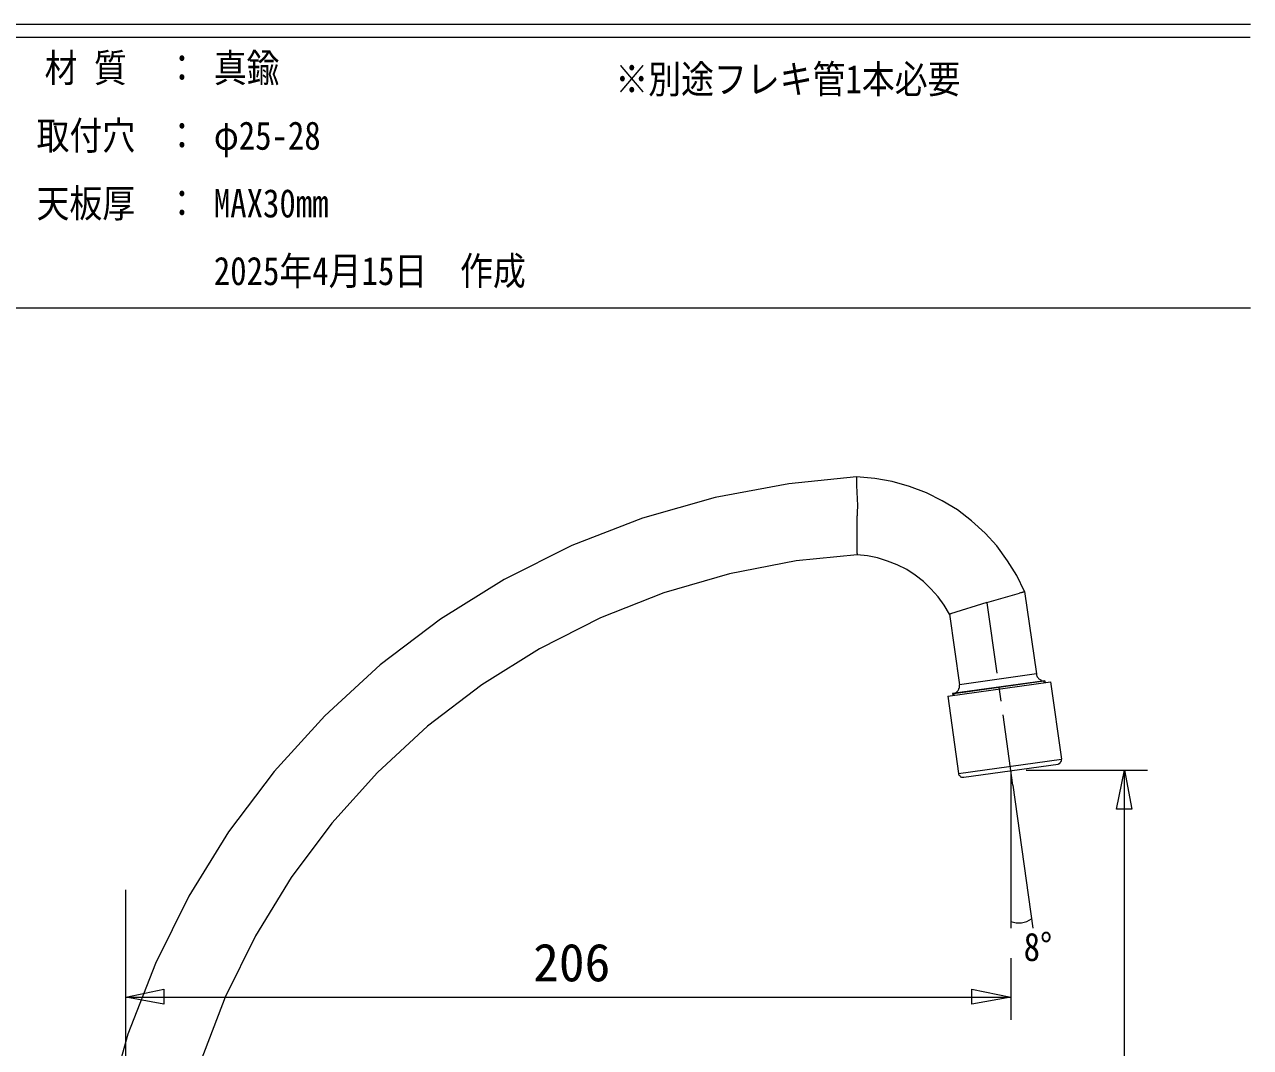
# Model space of a CAD drawing. Units: millimetres, scale not verified. Extents: x -300 to 302, y -412 to 405.
# Drawn here: x 16.3 to 301.5, y 145.9 to 384 of the extents above; entities that cross this region are included whole.
import ezdxf
from ezdxf.enums import TextEntityAlignment as Align

# ---------------------------------------------------------------- set-up
doc = ezdxf.new("R2010")
doc.units = ezdxf.units.MM
doc.header["$LTSCALE"] = 3
doc.layers.add('0-0', color=7, linetype='Continuous', lineweight=18)
doc.layers.add('F-0', color=7, linetype='Continuous', lineweight=15)
doc.styles.add('ＭＳ ゴシック', font='')
doc.styles.get('ＭＳ ゴシック').set_extended_font_data('MS Gothic')

msp = doc.modelspace()

# ---------------------------------------------------------------- linework, layer by layer
at = {"layer": '0-0'}
for p, q in [((194.094, 277.148), (176.949, 273.948)), ((209.894, 278.735), (194.094, 277.148)), ((176.949, 273.948), (160.032, 269.147)), ((160.032, 269.147), (143.649, 262.747)), ((210.047, 260.904), (210.047, 269.667)), ((143.649, 262.747), (127.876, 254.822)), ((210.046, 260.6), (195.845, 259.234)), ((210.046, 260.904), (210.046, 260.6)), ((195.845, 259.234), (180.3, 256.186)), ((127.876, 254.822), (113.017, 245.602)), ((180.3, 256.186), (165.06, 251.767)), ((165.06, 251.767), (150.278, 245.899)), ((240.222, 249.474), (247.766, 251.684)), ((248.985, 252.065), (251.728, 232.863)), ((240.222, 249.474), (231.764, 246.884)), ((242.585, 233.015), (240.299, 249.398)), ((113.017, 245.602), (98.996, 235.01)), ((150.278, 245.899), (136.104, 238.736)), ((231.535, 246.807), (233.821, 230.348)), ((136.104, 238.736), (122.693, 230.354)), ((98.996, 235.01), (86.118, 223.123)), ((253.709, 231.263), (232.221, 228.291)), ((232.526, 228.291), (253.481, 231.263)), ((251.728, 232.863), (233.821, 230.348)), ((253.557, 230.805), (253.481, 231.263)), ((253.709, 231.263), (253.785, 230.805)), ((122.693, 230.354), (110.044, 220.677)), ((231.078, 227.681), (255.005, 231.034)), ((232.221, 228.291), (232.297, 227.834)), ((232.602, 227.91), (232.526, 228.291)), ((243.499, 226.538), (243.042, 229.815)), ((255.005, 231.034), (257.596, 213.051)), ((231.078, 227.681), (233.592, 209.698)), ((86.118, 223.123), (74.307, 210.169)), ((246.242, 206.955), (243.956, 223.338)), ((110.044, 220.677), (98.385, 209.933)), ((233.592, 209.698), (257.595, 213.051)), ((234.812, 208.86), (256.757, 211.908)), ((74.307, 210.169), (63.716, 196.148)), ((98.385, 209.933), (87.794, 198.122)), ((249.366, 210.46), (277.56, 210.46)), ((272.226, -17.541), (272.226, 210.46)), ((87.794, 198.122), (78.269, 185.473)), ((63.716, 196.148), (54.495, 181.136)), ((78.269, 185.473), (70.039, 171.909)), ((39.79, 115.809), (39.79, 182.637)), ((54.495, 181.136), (46.723, 165.439)), ((70.039, 171.909), (62.952, 157.66)), ((245.785, 166.685), (245.785, 152.327)), ((46.723, 165.439), (40.322, 149.056)), ((39.79, 157.661), (245.785, 157.661)), ((62.952, 157.66), (57.314, 142.801)), ((40.322, 149.056), (35.522, 132.14))]:
    msp.add_line(p, q, dxfattribs=at)
at = {"layer": '0-0', "lineweight": 15}
for p, q in [((245.764, 210.381), (245.764, 187.094)), ((246.242, 206.955), (250.919, 173.681)), ((245.764, 187.094), (245.764, 173.681))]:
    msp.add_line(p, q, dxfattribs=at)
at = {"layer": '0-0'}
for points in [[(248.984, 252.065), (247.155, 255.799), (245.022, 259.228), (242.507, 262.657), (239.764, 265.629), (236.64, 268.524), (233.363, 271.039), (229.782, 273.173), (226.124, 275.001), (222.162, 276.525), (218.123, 277.668), (214.161, 278.354), (209.894, 278.735)], [(209.894, 278.735), (209.894, 278.583), (209.894, 277.668), (209.894, 277.44), (209.894, 276.754), (209.948, 275.161), (210.02, 273.625), (210.066, 272.072), (210.046, 270.429), (210.046, 269.667)], [(225.44, 254.351), (223.535, 255.875), (221.553, 257.171), (219.344, 258.237), (217.058, 259.152), (214.772, 259.914), (212.409, 260.371), (210.047, 260.6)], [(231.534, 246.807), (230.239, 248.865), (228.867, 250.846), (227.191, 252.675), (225.438, 254.351)], [(248.984, 252.065), (248.908, 252.065), (248.756, 251.913), (248.603, 251.913), (248.527, 251.837), (248.298, 251.837), (248.146, 251.76), (247.994, 251.76), (247.765, 251.684)], [(231.763, 246.884), (231.763, 246.807), (231.534, 246.807)], [(251.729, 232.863), (251.729, 232.634), (251.729, 232.558), (251.805, 232.406), (251.881, 232.177), (251.957, 232.101), (252.11, 231.948), (252.186, 231.796), (252.262, 231.72), (252.414, 231.644), (252.567, 231.567), (252.719, 231.491), (252.795, 231.339), (253.024, 231.263), (253.176, 231.263), (253.329, 231.263), (253.481, 231.263)], [(232.221, 228.291), (232.45, 228.291), (232.602, 228.367), (232.755, 228.367), (232.907, 228.443), (233.06, 228.519), (233.136, 228.596), (233.364, 228.824), (233.441, 228.9), (233.517, 229.053), (233.593, 229.205), (233.669, 229.358), (233.669, 229.51), (233.822, 229.662), (233.822, 229.815), (233.822, 229.967), (233.822, 230.196), (233.822, 230.348)], [(256.758, 211.908), (256.834, 211.984), (256.91, 211.984), (256.986, 212.06), (257.139, 212.06), (257.215, 212.136), (257.291, 212.136), (257.291, 212.289), (257.367, 212.365), (257.444, 212.441), (257.444, 212.517), (257.596, 212.594), (257.596, 212.746), (257.596, 212.822), (257.596, 212.898), (257.596, 212.975), (257.596, 213.051)], [(233.593, 209.698), (233.593, 209.622), (233.593, 209.546), (233.669, 209.393), (233.669, 209.317), (233.822, 209.317), (233.822, 209.241), (233.898, 209.165), (233.974, 209.088), (234.05, 208.936), (234.126, 208.936), (234.279, 208.86), (234.355, 208.86), (234.431, 208.86), (234.507, 208.86), (234.584, 208.86), (234.736, 208.86), (234.812, 208.86)]]:
    msp.add_lwpolyline(points, dxfattribs=at)
for points in [[(272.225, 210.46), (273.902, 201.392), (270.396, 201.392)], [(39.79, 157.661), (48.705, 159.49), (48.705, 155.985)], [(245.785, 157.661), (236.717, 155.985), (236.717, 159.49)]]:
    msp.add_lwpolyline(points, close=True, dxfattribs=at)
at = {"layer": '0-0', "lineweight": 15}
msp.add_arc((247.644, 179.907), 5, 247.91189, 306.37081, dxfattribs=at)
at = {"layer": 'F-0'}
for p, q in [((301.542, 384.022), (-299.694, 384.022)), ((301.479, 381.022), (-299.694, 381.022)), ((301.542, 318.022), (-299.694, 318.022))]:
    msp.add_line(p, q, dxfattribs=at)

# ---------------------------------------------------------------- texts
at = {"layer": '0-0', "style": 'ＭＳ ゴシック', "width": 0.85}
for s, p in [('2025年4月15日\u3000作成', (60.306, 321.397)), ('8°', (248.757, 164.073))]:
    msp.add_text(s, height=6.598, dxfattribs=at).set_placement(p, align=Align.BOTTOM_LEFT)
at = {"layer": '0-0', "style": 'ＭＳ ゴシック'}
msp.add_text('206', height=8.798, dxfattribs=at).set_placement((134.613, 158.684), align=Align.BOTTOM_LEFT)
at = {"layer": 'F-0', "style": 'ＭＳ ゴシック', "width": 0.85}
for s, p in [('材 質', (20.931, 368.647)), ('：', (49.056, 368.647)), ('真鍮', (60.306, 368.647)), ('※別途フレキ管1本必要', (153.742, 366.022)), ('取付穴', (19.056, 352.897)), ('：', (49.056, 352.897)), ('φ25-28', (60.306, 352.897)), ('天板厚', (19.056, 337.147)), ('：', (49.056, 337.147)), ('MAX30mm', (60.306, 337.147))]:
    msp.add_text(s, height=6.598, dxfattribs=at).set_placement(p, align=Align.BOTTOM_LEFT)

doc.saveas('drawing.dxf')
